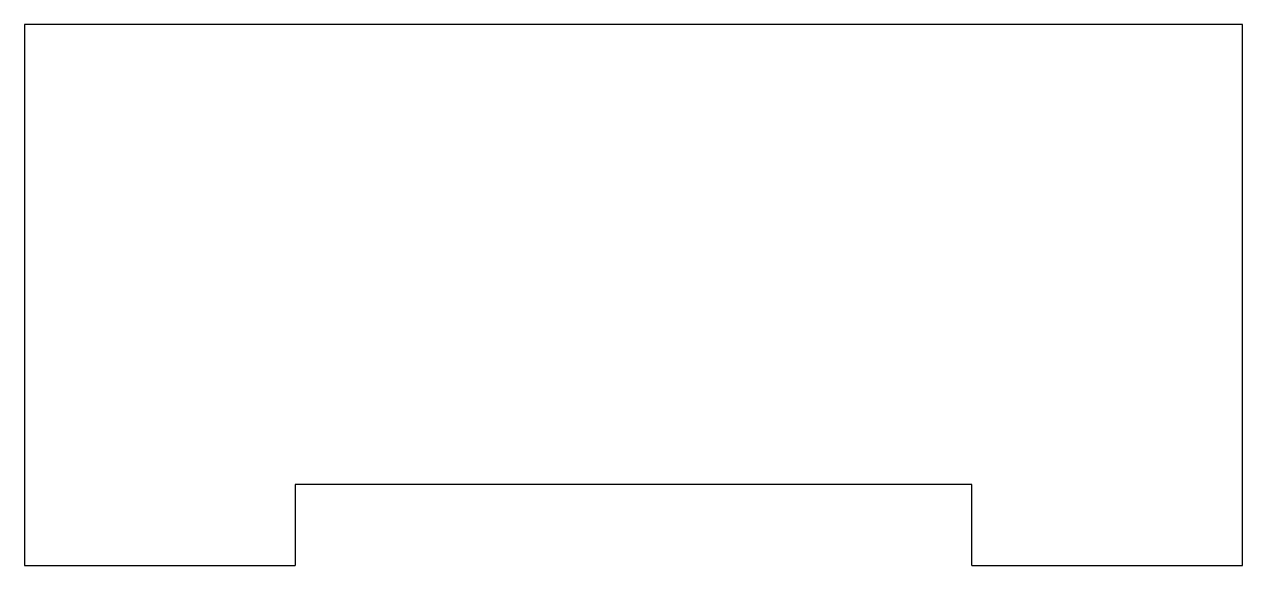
# Model space of a CAD drawing. Extents: x 0 to 45, y 0 to 20.
import ezdxf

# ---------------------------------------------------------------- set-up
doc = ezdxf.new("R2010")
doc.units = 0
doc.layers.get('0').update_dxf_attribs({"linetype": 'CONTINUOUS'})

msp = doc.modelspace()

# ---------------------------------------------------------------- linework, layer by layer
at = {"color": 7, "linetype": 'CONTINUOUS'}
for p, q in [((45, 20), (0, 20)), ((0, 20), (0, 0)), ((45, 0), (45, 20)), ((10, 3), (10, 0)), ((35, 3), (10, 3)), ((35, 0), (35, 3)), ((0, 0), (10, 0)), ((35, 0), (45, 0))]:
    msp.add_line(p, q, dxfattribs=at)

doc.saveas('drawing.dxf')
